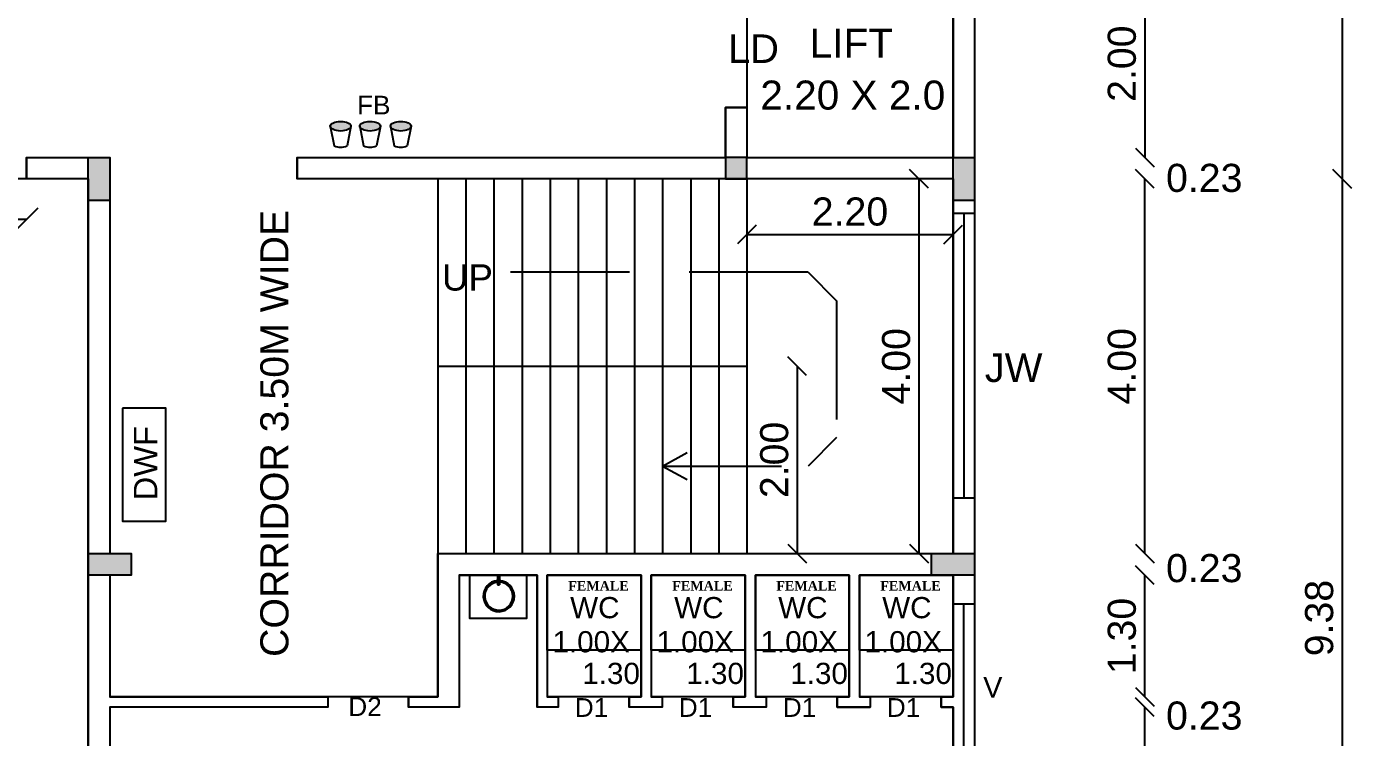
# Model space of a CAD drawing. Header units: metres. Extents: x -7227 to 737, y -45 to 4679.
# Drawn here: x 618.22 to 632.36, y -1.62 to 5.98 of the extents above; entities that cross this region are included whole.
import ezdxf

# ---------------------------------------------------------------- set-up
doc = ezdxf.new("R2010")
doc.units = ezdxf.units.M
doc.header["$LTSCALE"] = 0.2
doc.header["$MEASUREMENT"] = 0
doc.linetypes.add('HIDDEN', pattern=[9.525, 6.35, -3.175])
for name, color, linetype in [('BLK_1_FLR_0_BLT_UP_AREA', 26, 'Continuous'), ('BLK_1_FLR_0_CARPET_AREA', 10, 'Continuous'), ('BLK_1_FLR_0_DRINKING_WATER', 26, 'Continuous'), ('BLK_1_FLR_0_EXIT_WIDTH_DOOR', 1, 'Continuous'), ('BLK_1_FLR_0_LIFT_1', 30, 'Continuous'), ('BLK_1_FLR_0_REGULAR_ROOM_5', 117, 'Continuous'), ('BLK_1_FLR_0_WASH', 1, 'Continuous'), ('BLK_1_FLR_0_WATER_CLOSET', 213, 'Continuous'), ('TOILET_VENTILATION', 6, 'Continuous')]:
    doc.layers.add(name, color=color, linetype=linetype)
doc.layers.add('line', color=7, linetype='Continuous', lineweight=25)
doc.styles.add('ld', font='arial.ttf', dxfattribs={"height": 0.3})
doc.styles.get("Standard").update_dxf_attribs({"font": 'arial.ttf', "height": 0.3})
doc.styles.add('style 1', font='arialbd.ttf', dxfattribs={"height": 0.25})
doc.styles.add('style2', font='arial.ttf', dxfattribs={"height": 60})
doc.styles.add('style3', font='timesbd.ttf', dxfattribs={"height": 0.5})
doc.dimstyles.new('11', dxfattribs={"dimtxt": 0.25, "dimasz": 0.25, "dimexe": 0.18, "dimexo": 0.0625, "dimgap": 0.09, "dimtad": 0, "dimzin": 0, "dimdsep": 46, "dimtxsty": 'style 1', "dimblk": 'OBLIQUE', "dimcen": 0, "dimse1": 1, "dimse2": 1, "dimadec": 0, "dimazin": 0, "dimtfac": 1, "dimtdec": 4, "dimtofl": 0, "dimtmove": 0, "dimatfit": 3, "dimfxl": 0, "dimtolj": 1, "dimtzin": 0, "dimarcsym": 0})
doc.dimstyles.new('DCR', dxfattribs={"dimtxt": 0.3, "dimasz": 0.2, "dimexe": 0.025, "dimexo": 0, "dimgap": 0.09, "dimtad": 1, "dimzin": 0, "dimdsep": 46, "dimtxsty": 'Standard', "dimblk": 'OBLIQUE', "dimcen": 0.09, "dimadec": 0, "dimazin": 0, "dimtfac": 1, "dimtofl": 0, "dimtmove": 0, "dimatfit": 3, "dimfxl": 0, "dimtolj": 1, "dimtzin": 0, "dimarcsym": 0})

# ---------------------------------------------------------------- blocks, each defined once
blk = doc.blocks.new('_OBLIQUE')
at = {"layer": 'line', "color": 0, "linetype": 'ByBlock', "lineweight": -2}
blk.add_line((-0.5, -0.5), (0.5, 0.5), dxfattribs=at)
blk = doc.blocks.new('*D119')
at = {"color": 0, "lineweight": -2}
blk.add_line((632.259, 14.662), (632.259, 4.348), dxfattribs=at)
at = {"layer": 'Defpoints', "color": 0}
for p in [(628.336, 14.662), (628.106, 4.348), (632.259, 4.348)]:
    blk.add_point(p, dxfattribs=at)
at = {"color": 0, "lineweight": -2, "xscale": 0.2, "yscale": 0.2, "zscale": 0.2}
for p, rotation in [((632.259, 14.662), 90), ((632.259, 4.348), 270)]:
    blk.add_blockref('_OBLIQUE', p, dxfattribs=dict(at, rotation=rotation))
at = {"color": 0, "insert": (632.015, 9.505), "char_height": 0.3, "attachment_point": 5, "rotation": 90}
blk.add_mtext('\\A1;10.31', dxfattribs=at)
blk = doc.blocks.new('*D230')
at = {"color": 0, "lineweight": -2}
blk.add_line((630.152, 0.348), (630.152, 4.348), dxfattribs=at)
at = {"layer": 'Defpoints', "color": 0}
for p in [(628.106, 4.348), (630.152, 4.348), (628.106, 0.348)]:
    blk.add_point(p, dxfattribs=at)
at = {"color": 0, "lineweight": -2, "xscale": 0.2, "yscale": 0.2, "zscale": 0.2}
for p, rotation in [((630.152, 4.348), 90), ((630.152, 0.348), 270)]:
    blk.add_blockref('_OBLIQUE', p, dxfattribs=dict(at, rotation=rotation))
at = {"color": 0, "insert": (629.909, 2.348), "char_height": 0.3, "attachment_point": 5, "rotation": 90}
blk.add_mtext('\\A1;4.00', dxfattribs=at)
blk = doc.blocks.new('*D231')
at = {"color": 0, "lineweight": -2}
blk.add_line((630.152, -1.182), (630.152, 0.118), dxfattribs=at)
at = {"layer": 'Defpoints', "color": 0}
for p in [(628.106, 0.118), (630.152, 0.118), (628.106, -1.182)]:
    blk.add_point(p, dxfattribs=at)
at = {"color": 0, "lineweight": -2, "xscale": 0.2, "yscale": 0.2, "zscale": 0.2}
for p, rotation in [((630.152, 0.118), 90), ((630.152, -1.182), 270)]:
    blk.add_blockref('_OBLIQUE', p, dxfattribs=dict(at, rotation=rotation))
at = {"color": 0, "insert": (629.909, -0.532), "char_height": 0.3, "attachment_point": 5, "rotation": 90}
blk.add_mtext('\\A1;1.30', dxfattribs=at)
blk = doc.blocks.new('*D232')
at = {"color": 0, "lineweight": -2}
blk.add_line((630.152, -3.392), (630.152, -1.292), dxfattribs=at)
at = {"layer": 'Defpoints', "color": 0}
for p in [(628.106, -1.292), (630.152, -1.292), (628.106, -3.392)]:
    blk.add_point(p, dxfattribs=at)
at = {"color": 0, "lineweight": -2, "xscale": 0.2, "yscale": 0.2, "zscale": 0.2}
for p, rotation in [((630.152, -1.292), 90), ((630.152, -3.392), 270)]:
    blk.add_blockref('_OBLIQUE', p, dxfattribs=dict(at, rotation=rotation))
at = {"color": 0, "insert": (629.909, -2.342), "char_height": 0.3, "attachment_point": 5, "rotation": 90}
blk.add_mtext('\\A1;2.10', dxfattribs=at)
blk = doc.blocks.new('*D239')
at = {"color": 0, "lineweight": -2}
blk.add_line((625.906, 3.755), (628.106, 3.755), dxfattribs=at)
at = {"layer": 'Defpoints', "color": 0}
for p in [(625.906, 4.348), (628.106, 4.348), (628.106, 3.755)]:
    blk.add_point(p, dxfattribs=at)
at = {"color": 0, "lineweight": -2, "xscale": 0.2, "yscale": 0.2, "zscale": 0.2, "rotation": 180}
blk.add_blockref('_OBLIQUE', (625.906, 3.755), dxfattribs=at)
at = {"color": 0, "lineweight": -2, "xscale": 0.2, "yscale": 0.2, "zscale": 0.2}
blk.add_blockref('_OBLIQUE', (628.106, 3.755), dxfattribs=at)
at = {"color": 0, "insert": (627.006, 3.998), "char_height": 0.3, "attachment_point": 5}
blk.add_mtext('\\A1;2.20', dxfattribs=at)
blk = doc.blocks.new('*D165')
at = {"color": 0, "lineweight": -2}
blk.add_line((627.743, 0.348), (627.743, 4.348), dxfattribs=at)
at = {"layer": 'Defpoints', "color": 0}
for p in [(625.906, 4.348), (627.743, 4.348), (625.906, 0.348)]:
    blk.add_point(p, dxfattribs=at)
at = {"color": 0, "lineweight": -2, "xscale": 0.2, "yscale": 0.2, "zscale": 0.2}
for p, rotation in [((627.743, 4.348), 90), ((627.743, 0.348), 270)]:
    blk.add_blockref('_OBLIQUE', p, dxfattribs=dict(at, rotation=rotation))
at = {"color": 0, "insert": (627.5, 2.348), "char_height": 0.3, "attachment_point": 5, "rotation": 90}
blk.add_mtext('\\A1;4.00', dxfattribs=at)
blk = doc.blocks.new('*D240')
at = {"color": 0, "lineweight": -2}
blk.add_line((626.442, 2.348), (626.442, 0.348), dxfattribs=at)
at = {"layer": 'Defpoints', "color": 0}
for p in [(625.906, 2.348), (625.906, 0.348), (626.442, 0.348)]:
    blk.add_point(p, dxfattribs=at)
at = {"color": 0, "lineweight": -2, "xscale": 0.2, "yscale": 0.2, "zscale": 0.2}
for p, rotation in [((626.442, 2.348), 90), ((626.442, 0.348), 270)]:
    blk.add_blockref('_OBLIQUE', p, dxfattribs=dict(at, rotation=rotation))
at = {"color": 0, "insert": (626.199, 1.348), "char_height": 0.3, "attachment_point": 5, "rotation": 90}
blk.add_mtext('\\A1;2.00', dxfattribs=at)
blk = doc.blocks.new('*D235')
at = {"color": 0, "lineweight": -2}
blk.add_line((630.152, 6.578), (630.152, 4.578), dxfattribs=at)
at = {"layer": 'Defpoints', "color": 0}
for p in [(625.676, 6.578), (625.676, 4.578), (630.152, 4.578)]:
    blk.add_point(p, dxfattribs=at)
at = {"color": 0, "lineweight": -2, "xscale": 0.2, "yscale": 0.2, "zscale": 0.2}
for p, rotation in [((630.152, 6.578), 90), ((630.152, 4.578), 270)]:
    blk.add_blockref('_OBLIQUE', p, dxfattribs=dict(at, rotation=rotation))
at = {"color": 0, "insert": (629.909, 5.578), "char_height": 0.3, "attachment_point": 5, "rotation": 90}
blk.add_mtext('\\A1;2.00', dxfattribs=at)
blk = doc.blocks.new('*D252')
at = {"color": 0, "lineweight": -2}
blk.add_line((632.259, 4.348), (632.259, -5.027), dxfattribs=at)
at = {"layer": 'Defpoints', "color": 0}
for p in [(628.106, 4.348), (628.336, -5.027), (632.259, -5.027)]:
    blk.add_point(p, dxfattribs=at)
at = {"color": 0, "lineweight": -2, "xscale": 0.2, "yscale": 0.2, "zscale": 0.2}
for p, rotation in [((632.259, 4.348), 90), ((632.259, -5.027), 270)]:
    blk.add_blockref('_OBLIQUE', p, dxfattribs=dict(at, rotation=rotation))
at = {"color": 0, "insert": (632.015, -0.34), "char_height": 0.3, "attachment_point": 5, "rotation": 90}
blk.add_mtext('\\A1;9.38', dxfattribs=at)
blk = doc.blocks.new('*D311')
at = {"layer": 'BLK_1_FLR_0_EXIT_WIDTH_DOOR', "color": 2, "lineweight": -2}
for p, q in [((616.997, 3.914), (617.2, 3.914)), ((618.217, 3.914), (618.015, 3.914))]:
    blk.add_line(p, q, dxfattribs=at)
at = {"layer": 'Defpoints', "color": 0}
for p in [(616.997, 4.348), (618.217, 4.348), (618.217, 3.914)]:
    blk.add_point(p, dxfattribs=at)
at = {"layer": 'BLK_1_FLR_0_EXIT_WIDTH_DOOR', "color": 2, "lineweight": -2, "xscale": 0.25, "yscale": 0.25, "zscale": 0.25, "rotation": 180}
blk.add_blockref('_OBLIQUE', (616.997, 3.914), dxfattribs=at)
at = {"layer": 'BLK_1_FLR_0_EXIT_WIDTH_DOOR', "color": 2, "lineweight": -2, "xscale": 0.25, "yscale": 0.25, "zscale": 0.25}
blk.add_blockref('_OBLIQUE', (618.217, 3.914), dxfattribs=at)
at = {"layer": 'BLK_1_FLR_0_EXIT_WIDTH_DOOR', "color": 2, "lineweight": 20, "insert": (617.607, 3.914), "char_height": 0.25, "attachment_point": 5, "style": 'style 1'}
blk.add_mtext('\\A1;1.22', dxfattribs=at)

msp = doc.modelspace()

# ---------------------------------------------------------------- hatches: boundary and pattern name
h = msp.add_hatch(color=256)
h.dxf.hatch_style = 1
h.paths.add_polyline_path([(577.846, 14.665), (577.616, 14.665), (577.616, 14.205), (577.846, 14.205)])
h.paths.add_polyline_path([(585.576, 14.665), (585.346, 14.665), (585.346, 14.205), (585.576, 14.205)])
h.paths.add_polyline_path([(577.846, 7.038), (577.616, 7.038), (577.616, 6.578), (577.846, 6.578)])
h.paths.add_polyline_path([(585.346, 6.578), (585.576, 6.578), (585.576, 7.038), (585.346, 7.038)])
h.paths.add_polyline_path([(594.716, 14.205), (594.946, 14.205), (594.946, 14.665), (594.716, 14.665)])
h.paths.add_polyline_path([(594.946, 7.038), (594.716, 7.038), (594.716, 6.578), (594.946, 6.578)])
h.paths.add_polyline_path([(604.24, 14.665), (604.01, 14.665), (604.01, 14.205), (604.24, 14.205)])
h.paths.add_polyline_path([(604.515, 14.665), (604.285, 14.665), (604.285, 14.205), (604.515, 14.205)])
h.paths.add_polyline_path([(604.285, 6.578), (604.515, 6.578), (604.515, 7.038), (604.285, 7.038)])
h.paths.add_polyline_path([(604.01, 6.578), (604.24, 6.578), (604.24, 7.038), (604.01, 7.038)])
h.paths.add_polyline_path([(609.876, 14.665), (609.646, 14.665), (609.646, 14.205), (609.876, 14.205)])
h.paths.add_polyline_path([(609.876, 7.038), (609.646, 7.038), (609.646, 6.578), (609.876, 6.578)])
h.paths.add_polyline_path([(614.491, 7.038), (614.261, 7.038), (614.261, 6.578), (614.491, 6.578)])
h.paths.add_polyline_path([(614.491, 14.665), (614.261, 14.665), (614.261, 14.205), (614.491, 14.205)])
h.paths.add_polyline_path([(618.876, 14.205), (619.106, 14.205), (619.106, 14.665), (618.876, 14.665)])
h.paths.add_polyline_path([(618.876, 6.578), (619.106, 6.578), (619.106, 7.038), (618.876, 7.038)])
h.paths.add_polyline_path([(628.106, 6.578), (628.336, 6.578), (628.336, 7.038), (628.106, 7.038)])
h.paths.add_polyline_path([(623.491, 6.578), (623.721, 6.578), (623.721, 7.038), (623.491, 7.038)])
h.paths.add_polyline_path([(628.336, 14.665), (628.106, 14.665), (628.106, 14.205), (628.336, 14.205)])
h.paths.add_polyline_path([(623.721, 14.665), (623.491, 14.665), (623.491, 14.205), (623.721, 14.205)])
h.paths.add_polyline_path([(628.106, 4.118), (628.336, 4.118), (628.336, 4.578), (628.106, 4.578)])
h.paths.add_polyline_path([(619.106, -4.567), (618.876, -4.567), (618.876, -5.027), (619.106, -5.027)])
h.paths.add_polyline_path([(619.106, 4.578), (618.876, 4.578), (618.876, 4.118), (619.106, 4.118)])
h.paths.add_polyline_path([(609.876, 4.578), (609.646, 4.578), (609.646, 4.118), (609.876, 4.118)])
h.paths.add_polyline_path([(609.876, -4.567), (609.646, -4.567), (609.646, -5.027), (609.876, -5.027)])
h.paths.add_polyline_path([(594.716, 4.118), (594.946, 4.118), (594.946, 4.578), (594.716, 4.578)])
h.paths.add_polyline_path([(594.716, -5.027), (594.946, -5.027), (594.946, -4.567), (594.716, -4.567)])
h.paths.add_polyline_path([(585.576, -4.567), (585.346, -4.567), (585.346, -5.027), (585.576, -5.027)])
h.paths.add_polyline_path([(585.346, 4.118), (585.576, 4.118), (585.576, 4.578), (585.346, 4.578)])
h.paths.add_polyline_path([(577.846, 4.578), (577.616, 4.578), (577.616, 4.118), (577.846, 4.118)])
h.paths.add_polyline_path([(577.846, -4.567), (577.616, -4.567), (577.616, -5.027), (577.846, -5.027)])
h = msp.add_hatch(color=256)
h.dxf.hatch_style = 1
h.paths.add_polyline_path([(625.906, 4.578), (625.676, 4.578), (625.676, 4.348), (625.906, 4.348)])
h.paths.add_polyline_path([(625.906, 6.808), (625.676, 6.808), (625.676, 6.578), (625.906, 6.578)])
at = {"ltscale": 0.04}
h = msp.add_hatch(color=256, dxfattribs=at)
h.dxf.hatch_style = 1
edge = h.paths.add_edge_path()
edge.add_ellipse((621.57, 4.911), major_axis=(0.11, 0), ratio=0.469596, start_angle=0, end_angle=180)
edge.add_line((621.46, 4.911), (621.462, 4.902))
edge.add_ellipse((621.57, 4.911), major_axis=(0.11, 0), ratio=0.469596, start_angle=190.3873, end_angle=349.6127)
edge.add_line((621.678, 4.902), (621.679, 4.911))
edge = h.paths.add_edge_path()
edge.add_ellipse((621.884, 4.911), major_axis=(0.11, 0), ratio=0.469596, start_angle=0, end_angle=180)
edge.add_line((621.775, 4.911), (621.776, 4.902))
edge.add_ellipse((621.884, 4.911), major_axis=(0.11, 0), ratio=0.469596, start_angle=190.3873, end_angle=349.6127)
edge.add_line((621.992, 4.902), (621.994, 4.911))
edge = h.paths.add_edge_path()
edge.add_ellipse((622.212, 4.911), major_axis=(0.11, 0), ratio=0.469596, start_angle=0, end_angle=180)
edge.add_line((622.102, 4.911), (622.104, 4.902))
edge.add_ellipse((622.212, 4.911), major_axis=(0.11, 0), ratio=0.469596, start_angle=190.3873, end_angle=349.6127)
edge.add_line((622.32, 4.902), (622.322, 4.911))
h = msp.add_hatch(color=256)
h.dxf.hatch_style = 1
h.paths.add_polyline_path([(619.336, 0.348), (618.876, 0.348), (618.876, 0.118), (619.336, 0.118)])
h.paths.add_polyline_path([(628.336, 0.348), (627.876, 0.348), (627.876, 0.118), (628.336, 0.118)])
h = msp.add_hatch(color=256)
h.dxf.hatch_style = 1
h.paths.add_polyline_path([(623.266, 0.118), (623.244, 0.118), (623.244, 0.016), (623.266, 0.016)])

# ---------------------------------------------------------------- linework, layer by layer
for p, q in [((628.336, 14.662), (628.336, -5.027)), ((625.906, 6.578), (625.906, 4.578)), ((628.106, 6.578), (628.106, 4.578)), ((625.676, 5.109), (625.676, 4.578)), ((625.906, 5.109), (625.676, 5.109)), ((621.46, 4.911), (621.501, 4.7)), ((621.679, 4.911), (621.639, 4.7)), ((621.775, 4.911), (621.815, 4.7)), ((621.994, 4.911), (621.953, 4.7)), ((622.102, 4.911), (622.143, 4.7)), ((622.322, 4.911), (622.281, 4.7)), ((618.217, 4.578), (619.106, 4.578)), ((618.217, 4.578), (618.217, 4.348)), ((619.106, 4.578), (619.106, 0.348)), ((621.106, 4.578), (621.106, 4.348)), ((621.106, 4.578), (625.676, 4.578)), ((625.906, 4.578), (628.106, 4.578)), ((618.876, 4.348), (618.217, 4.348)), ((618.876, 4.348), (618.876, -4.797)), ((628.106, 4.348), (621.106, 4.348)), ((622.606, 4.348), (622.606, -1.182)), ((622.906, 4.348), (622.906, 0.348)), ((623.206, 4.348), (623.206, 0.348)), ((623.506, 4.348), (623.506, 0.348)), ((623.806, 4.348), (623.806, 0.348)), ((624.106, 4.348), (624.106, 0.348)), ((624.406, 4.348), (624.406, 0.348)), ((624.706, 4.348), (624.706, 0.348)), ((625.006, 4.348), (625.006, 0.348)), ((625.306, 4.348), (625.306, 0.348)), ((625.606, 4.348), (625.606, 0.348)), ((625.906, 4.348), (625.906, 0.348)), ((628.106, 4.348), (628.106, 0.348)), ((628.106, 3.983), (628.336, 3.983)), ((628.221, 3.983), (628.221, 0.943)), ((622.606, 2.348), (625.906, 2.348)), ((625.006, 1.283), (625.268, 1.428)), ((625.006, 1.283), (625.268, 1.139)), ((628.106, 0.943), (628.336, 0.943)), ((622.606, 0.348), (628.106, 0.348)), ((619.106, 0.118), (619.106, -1.182)), ((622.836, 0.118), (622.836, -1.292)), ((622.836, 0.118), (623.666, 0.118)), ((623.244, 0.118), (623.244, 0.016)), ((623.244, 0.016), (623.266, 0.016)), ((623.266, 0.118), (623.266, 0.016)), ((623.666, 0.118), (623.666, -1.292)), ((623.776, 0.118), (624.776, 0.118)), ((623.776, 0.118), (623.776, -1.182)), ((624.776, 0.118), (624.776, -1.182)), ((624.886, 0.118), (625.886, 0.118)), ((624.886, 0.118), (624.886, -1.182)), ((625.886, 0.118), (625.886, -1.182)), ((625.996, 0.118), (626.996, 0.118)), ((625.996, 0.118), (625.996, -1.182)), ((626.996, 0.118), (626.996, -1.182)), ((627.106, 0.118), (628.106, 0.118)), ((627.106, 0.118), (627.106, -1.182)), ((628.106, 0.118), (628.106, -1.182)), ((628.106, -0.19), (628.336, -0.19)), ((628.221, -2.02), (628.221, -0.19)), ((622.606, -1.182), (619.106, -1.182)), ((621.435, -1.182), (621.435, -1.292)), ((622.294, -1.182), (622.294, -1.292)), ((624.776, -1.182), (623.776, -1.182)), ((623.89, -1.182), (623.89, -1.292)), ((624.65, -1.182), (624.65, -1.292)), ((625.886, -1.182), (624.886, -1.182)), ((625, -1.182), (625, -1.292)), ((625.76, -1.182), (625.76, -1.292)), ((626.996, -1.182), (625.996, -1.182)), ((626.11, -1.182), (626.11, -1.292)), ((626.87, -1.182), (626.87, -1.292)), ((628.106, -1.182), (627.106, -1.182)), ((627.22, -1.182), (627.22, -1.292)), ((627.98, -1.182), (627.98, -1.292)), ((619.106, -1.292), (619.106, -4.797)), ((621.435, -1.292), (619.106, -1.292)), ((622.836, -1.292), (622.294, -1.292)), ((623.89, -1.292), (623.666, -1.292)), ((625, -1.292), (624.65, -1.292)), ((626.11, -1.292), (625.76, -1.292)), ((626.87, -1.292), (627.22, -1.292)), ((627.98, -1.292), (628.106, -1.292)), ((628.106, -1.292), (628.106, -3.392))]:
    msp.add_line(p, q)
at = {"linetype": 'HIDDEN'}
for p, q in [((626.559, 3.352), (623.206, 3.352)), ((626.559, 3.352), (626.864, 3.048)), ((626.864, 3.048), (626.864, 1.588)), ((626.864, 1.588), (626.559, 1.283)), ((625.006, 1.283), (626.559, 1.283))]:
    msp.add_line(p, q, dxfattribs=at)
for points in [[(628.336, 14.662), (628.336, -5.027), (609.646, -5.027), (609.646, 4.348), (594.946, 4.348), (594.946, -5.027), (577.616, -5.027), (577.616, 14.662), (628.336, 14.662)], [(619.106, 4.118), (618.876, 4.118), (618.876, 4.578), (619.106, 4.578)], [(625.906, 4.578), (625.676, 4.578), (625.676, 4.348), (625.906, 4.348)], [(628.336, 4.118), (628.106, 4.118), (628.106, 4.578), (628.336, 4.578)], [(619.336, 0.118), (618.876, 0.118), (618.876, 0.348), (619.336, 0.348)], [(628.336, 0.118), (627.876, 0.118), (627.876, 0.348), (628.336, 0.348)], [(622.945, 0.118), (622.945, -0.34), (623.556, -0.34), (623.556, 0.118)]]:
    msp.add_lwpolyline(points, close=True)
for centre, radius, start, end in [((621.57, 4.859), 0.173, 246.5459, 293.4541), ((621.884, 4.859), 0.173, 246.5459, 293.4541), ((622.212, 4.859), 0.173, 246.5459, 293.4541), ((623.258, -0.106), 0.166, 94.8622, 87.4631), ((623.258, -0.106), 0.15, 95.3827, 87.1921)]:
    msp.add_arc(centre, radius, start, end)
for centre in [(621.57, 4.911), (621.884, 4.911), (622.212, 4.911)]:
    msp.add_ellipse(centre, major_axis=(0.11, 0), ratio=0.469596)
at = {"layer": 'BLK_1_FLR_0_BLT_UP_AREA', "color": 27}
msp.add_lwpolyline([(628.336, 14.662), (628.336, -5.027), (609.646, -5.027), (609.646, 4.348), (594.946, 4.348), (594.946, -5.027), (577.616, -5.027), (577.616, 14.662), (628.336, 14.662)], close=True, dxfattribs=at)
at = {"layer": 'BLK_1_FLR_0_CARPET_AREA', "color": 27}
for points in [[(628.106, -3.392), (628.106, -1.292), (627.98, -1.292), (627.98, -1.182), (628.106, -1.182), (628.106, 0.118), (627.876, 0.118), (627.106, 0.118), (627.106, -1.182), (627.22, -1.182), (627.22, -1.292), (626.87, -1.292), (626.87, -1.182), (626.996, -1.182), (626.996, 0.118), (625.996, 0.118), (625.996, -1.182), (626.11, -1.182), (626.11, -1.292), (625.76, -1.292), (625.76, -1.182), (625.886, -1.182), (625.886, 0.118), (624.886, 0.118), (624.886, -1.182), (625, -1.182), (625, -1.292), (624.65, -1.292), (624.65, -1.182), (624.776, -1.182), (624.776, 0.118), (623.776, 0.118), (623.776, -1.182), (623.89, -1.182), (623.89, -1.292), (623.666, -1.292), (623.666, 0.118), (622.836, 0.118), (622.836, -1.292), (622.294, -1.292), (622.294, -1.182), (622.606, -1.182), (622.606, 0.348), (628.106, 0.348), (628.106, 4.348), (621.106, 4.348), (621.106, 4.578), (625.676, 4.578), (625.676, 5.109), (625.906, 5.109), (625.906, 4.578), (628.106, 4.578), (628.106, 6.578)], [(618.876, -4.567), (618.876, 4.348), (618.217, 4.348), (618.217, 4.578), (619.106, 4.578), (619.106, 4.118), (619.106, 0.348), (619.336, 0.348), (619.336, 0.118), (619.106, 0.118), (619.106, -1.182), (621.435, -1.182), (621.435, -1.292), (619.106, -1.292), (619.106, -4.797)]]:
    msp.add_lwpolyline(points, dxfattribs=at)
at = {"layer": 'BLK_1_FLR_0_DRINKING_WATER', "color": 7}
msp.add_lwpolyline([(619.243, 1.902), (619.243, 0.696), (619.703, 0.696), (619.703, 1.902)], close=True, dxfattribs=at)
at = {"layer": 'BLK_1_FLR_0_LIFT_1', "color": 30}
msp.add_lwpolyline([(625.906, 6.578), (625.906, 4.578), (628.106, 4.578), (628.106, 6.578)], close=True, dxfattribs=at)
at = {"layer": 'BLK_1_FLR_0_REGULAR_ROOM_5', "color": 3, "linetype": 'Continuous'}
msp.add_lwpolyline([(618.876, 4.348), (609.876, 4.348), (609.876, -4.797), (618.876, -4.797)], close=True, dxfattribs=at)
at = {"layer": 'BLK_1_FLR_0_WASH', "color": 56}
for points in [[(623.776, 0.118), (624.776, 0.118), (624.776, -0.683), (623.776, -0.683)], [(624.886, 0.118), (625.886, 0.118), (625.886, -0.683), (624.886, -0.683)], [(625.996, 0.118), (626.996, 0.118), (626.996, -0.683), (625.996, -0.683)], [(627.106, 0.118), (628.106, 0.118), (628.106, -0.683), (627.106, -0.683)]]:
    msp.add_lwpolyline(points, close=True, dxfattribs=at)
at = {"layer": 'BLK_1_FLR_0_WASH', "color": 55}
for points in [[(623.776, 0.118), (624.776, 0.118), (624.776, -0.683), (623.776, -0.683)], [(624.886, 0.118), (625.886, 0.118), (625.886, -0.683), (624.886, -0.683)], [(625.996, 0.118), (626.996, 0.118), (626.996, -0.683), (625.996, -0.683)], [(627.106, 0.118), (628.106, 0.118), (628.106, -0.683), (627.106, -0.683)]]:
    msp.add_lwpolyline(points, close=True, dxfattribs=at)
at = {"layer": 'BLK_1_FLR_0_WASH', "color": 60}
for points in [[(623.776, 0.118), (624.776, 0.118), (624.776, -0.683), (623.776, -0.683)], [(624.886, 0.118), (625.886, 0.118), (625.886, -0.683), (624.886, -0.683)], [(625.996, 0.118), (626.996, 0.118), (626.996, -0.683), (625.996, -0.683)], [(627.106, 0.118), (628.106, 0.118), (628.106, -0.683), (627.106, -0.683)]]:
    msp.add_lwpolyline(points, close=True, dxfattribs=at)
at = {"layer": 'BLK_1_FLR_0_WATER_CLOSET', "color": 2}
for points in [[(624.776, -1.177), (624.776, 0.118), (623.776, 0.118), (623.776, -1.177)], [(625.886, -1.177), (625.886, 0.118), (624.886, 0.118), (624.886, -1.177)], [(626.996, -1.177), (626.996, 0.118), (625.996, 0.118), (625.996, -1.177)], [(628.106, -1.177), (628.106, 0.118), (627.106, 0.118), (627.106, -1.177)]]:
    msp.add_lwpolyline(points, close=True, dxfattribs=at)
at = {"layer": 'TOILET_VENTILATION'}
for points in [[(624.776, -1.177), (624.776, 0.118), (623.776, 0.118), (623.776, -1.177)], [(625.886, -1.177), (625.886, 0.118), (624.886, 0.118), (624.886, -1.177)], [(626.996, -1.177), (626.996, 0.118), (625.996, 0.118), (625.996, -1.177)], [(628.106, -1.177), (628.106, 0.118), (627.106, 0.118), (627.106, -1.177)]]:
    msp.add_lwpolyline(points, close=True, dxfattribs=at)

# ---------------------------------------------------------------- texts
at = {"color": 7, "style": 'ld'}
for s, p in [('LIFT', (626.576, 5.642)), ('2.20 X 2.0', (626.049, 5.088))]:
    msp.add_text(s, height=0.31, dxfattribs=at).set_placement(p)
at = {"color": 1}
msp.add_text('CORRIDOR 3.50M WIDE', height=0.3, rotation=90, dxfattribs=at).set_placement((621.013, -0.755))
at = {"color": 151}
for p in [(624.02, -0.342), (625.13, -0.342), (626.24, -0.342), (627.35, -0.342)]:
    msp.add_text('WC', height=0.2263, dxfattribs=at).set_placement(p)
at = {"color": 7}
for s, p in [('1.00X', (623.831, -0.706)), ('1.00X', (624.941, -0.706)), ('1.00X', (626.051, -0.706)), ('1.00X', (627.161, -0.706)), ('1.30', (624.149, -1.044)), ('1.30', (625.259, -1.044)), ('1.30', (626.369, -1.044)), ('1.30', (627.479, -1.044))]:
    msp.add_text(s, height=0.2263, dxfattribs=at).set_placement(p)
at = {"style": 'style2'}
for s, insert, char_height, attachment_point in [('LD', (625.704, 5.891), 0.3048, 1), ('FB', (622.102, 5.236), 0.2, 3), ('UP', (622.652, 3.436), 0.28, 1), ('JW', (629.06, 2.485), 0.3048, 3), ('V', (628.633, -0.969), 0.22, 3), ('D2', (622.009, -1.186), 0.2, 3), ('D1', (624.426, -1.195), 0.2, 3), ('D1', (625.536, -1.195), 0.2, 3), ('D1', (626.646, -1.195), 0.2, 3), ('D1', (627.756, -1.195), 0.2, 3)]:
    msp.add_mtext_dynamic_manual_height_columns(s, width=5.66297, gutter_width=7.621, heights=[0], dxfattribs=dict(at, insert=insert, char_height=char_height, attachment_point=attachment_point))
at = {"char_height": 0.3, "attachment_point": 5}
for insert in [(630.787, 4.357), (630.787, 0.191), (630.787, -1.383)]:
    msp.add_mtext('\\A1;0.23', dxfattribs=dict(at, insert=insert))
at = {"insert": (619.363, 1.711), "char_height": 0.25, "attachment_point": 3, "rotation": 90, "style": 'style2'}
msp.add_mtext_dynamic_manual_height_columns('DWF', width=5.66297, gutter_width=7.621, heights=[0], dxfattribs=at)
at = {"layer": 'BLK_1_FLR_0_WATER_CLOSET', "color": 2, "lineweight": 20, "style": 'style3'}
for p in [(623.999, -0.046), (625.109, -0.046), (626.219, -0.046), (627.329, -0.046)]:
    msp.add_text('FEMALE', height=0.1, dxfattribs=at).set_placement(p)

# ---------------------------------------------------------------- dimensions: what is measured, and where the dimension line sits
for base, p1, p2, picture, middle in [((632.259, 4.348), (628.336, 14.662), (628.106, 4.348), '*D119', (632.015, 9.505)), ((630.152, 4.578), (625.676, 6.578), (625.676, 4.578), '*D235', (629.909, 5.578)), ((627.743, 4.348), (625.906, 0.348), (625.906, 4.348), '*D165', (627.5, 2.348)), ((632.2586, -5.0274), (628.1055, 4.3482), (628.3355, -5.0274), '*D252', (632.0153, -0.3396)), ((626.442, 0.348), (625.906, 2.348), (625.906, 0.348), '*D240', (626.199, 1.348))]:
    dim = msp.add_linear_dim(base=base, p1=p1, p2=p2, angle=90, dimstyle='DCR', override={"dimse1": 1, "dimse2": 1, "dimfxl": 1.25, "dimarcsym": 2})
    dim.commit()
    dim.dimension.update_dxf_attribs({"geometry": picture, "text_midpoint": middle})
for p1, p2, picture, middle in [((628.106, 0.348), (628.106, 4.348), '*D230', (629.909, 2.348)), ((628.106, -1.182), (628.106, 0.118), '*D231', (629.909, -0.532)), ((628.106, -3.392), (628.106, -1.292), '*D232', (629.909, -2.342))]:
    dim = msp.add_aligned_dim(p1=p1, p2=p2, distance=-2.046, dimstyle='DCR', override={"dimse1": 1, "dimse2": 1, "dimfxl": 1.25, "dimarcsym": 2})
    dim.commit()
    dim.dimension.update_dxf_attribs({"geometry": picture, "text_midpoint": middle})
dim = msp.add_linear_dim(base=(628.106, 3.755), p1=(625.906, 4.348), p2=(628.106, 4.348), dimstyle='DCR', override={"dimse1": 1, "dimse2": 1, "dimfxl": 1.25, "dimarcsym": 2})
dim.commit()
dim.dimension.update_dxf_attribs({"geometry": '*D239', "text_midpoint": (627.006, 3.998)})
at = {"layer": 'BLK_1_FLR_0_EXIT_WIDTH_DOOR', "color": 2, "lineweight": 20}
dim = msp.add_linear_dim(base=(618.217, 3.914), p1=(616.997, 4.348), p2=(618.217, 4.348), dimstyle='11', override={"dimclrd": 2, "dimclrt": 2, "dimfxlon": 1}, dxfattribs=at)
dim.commit()
dim.dimension.update_dxf_attribs({"geometry": '*D311', "text_midpoint": (617.607, 3.914)})

doc.saveas('drawing.dxf')
